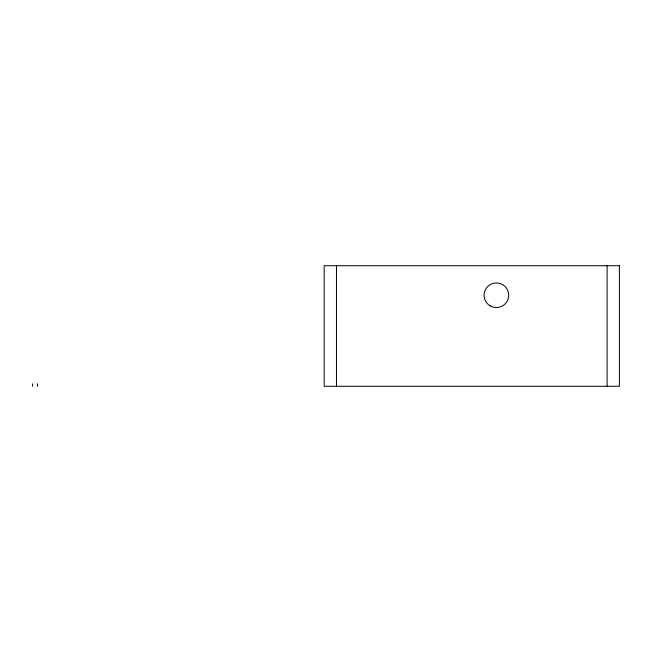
<?xml version="1.0" encoding="UTF-8"?>
<svg xmlns="http://www.w3.org/2000/svg" width="652" height="652" viewBox="0 0 652 652"><rect width="100%" height="100%" fill="white"/><g stroke="black" fill="none" stroke-linecap="round" stroke-linejoin="round"><path stroke-width="0.98" d="M607.102 265.723L607.102 386.277M336.465 265.723L336.465 386.277M37.523 383.816L37.523 386.277M32.6 383.816L32.6 386.277M619.4 265.723L324.166 265.723L324.166 386.277L619.4 386.277L619.4 265.723M490.231 305.902A12.298 12.298 0 0 0 508.682 295.25A12.298 12.298 0 0 0 490.231 284.59A12.298 12.298 0 0 0 490.231 305.902"/></g></svg>
